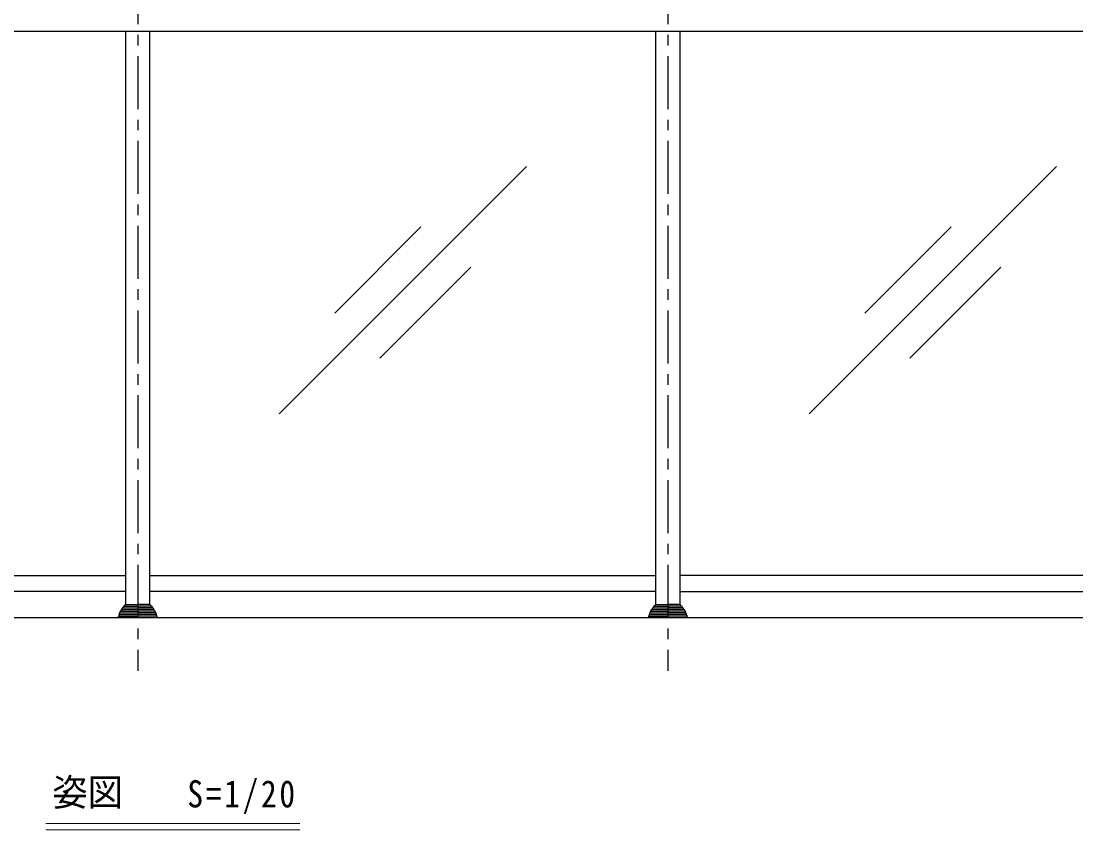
# Model space of a CAD drawing. Units: millimetres at full size, sheet at 1:5, with parts at other scales. Extents: x -1050 to 1050, y -742 to 742.
# Drawn here: x 297.5 to 794.9, y 45 to 426.5 of the extents above; entities that cross this region are included whole.
import ezdxf
from ezdxf.enums import TextEntityAlignment as Align

# ---------------------------------------------------------------- set-up
doc = ezdxf.new("R2010")
doc.units = ezdxf.units.MM
doc.header["$LTSCALE"] = 5
doc.linetypes.add('CHAIN1', pattern=[8, 5, -1, 1, -1])
doc.layers.add('0-9_文字', color=3, linetype='Continuous', lineweight=20)
doc.layers.add('1-6_姿図', color=7, linetype='Continuous')
doc.styles.add('ＭＳ ゴシック', font='')
doc.styles.get('ＭＳ ゴシック').set_extended_font_data('MS Gothic')

msp = doc.modelspace()

# ---------------------------------------------------------------- linework, layer by layer
at = {"layer": '0-9_文字'}
for p, q in [((429.008, 48), (309.255, 48)), ((429.008, 45), (309.255, 45))]:
    msp.add_line(p, q, dxfattribs=at)
at = {"layer": '1-6_姿図', "linetype": 'CHAIN1'}
for p, q in [((352.5, 570), (352.5, 120)), ((602.5, 570), (602.5, 120))]:
    msp.add_line(p, q, dxfattribs=at)
at = {"layer": '1-6_姿図'}
for p, q in [((-90, 421.75), (872.5, 421.75)), ((346.875, 151.25), (346.875, 421.75)), ((358.125, 421.75), (358.125, 151.25)), ((596.875, 151.25), (596.875, 421.75)), ((608.125, 421.75), (608.125, 151.25)), ((419.198, 241.323), (535.802, 357.927)), ((669.198, 241.323), (785.802, 357.927)), ((445.431, 288.769), (486.096, 329.434)), ((695.431, 288.769), (736.096, 329.434)), ((466.644, 267.556), (509.569, 310.481)), ((716.644, 267.556), (759.569, 310.481)), ((108.125, 165), (346.875, 165)), ((358.125, 165), (596.875, 165)), ((846.875, 165), (608.125, 165)), ((346.875, 157.5), (108.125, 157.5)), ((596.875, 157.5), (358.125, 157.5)), ((608.125, 157.5), (846.875, 157.5)), ((345.049, 149.302), (345.049, 149.001)), ((345.507, 149.8), (352.5, 149.8)), ((345.698, 150.1), (345.698, 149.8)), ((346.152, 150.6), (352.5, 150.6)), ((346.375, 150.75), (346.375, 150.6)), ((346.875, 151.25), (352.5, 151.25)), ((358.125, 151.25), (352.5, 151.25)), ((358.848, 150.6), (352.5, 150.6)), ((359.493, 149.8), (352.5, 149.8)), ((358.625, 150.75), (358.625, 150.6)), ((359.302, 150.1), (359.302, 149.8)), ((359.951, 149.302), (359.951, 149.001)), ((595.049, 149.302), (595.049, 149.001)), ((595.507, 149.8), (602.5, 149.8)), ((595.698, 150.1), (595.698, 149.8)), ((596.152, 150.6), (602.5, 150.6)), ((596.375, 150.75), (596.375, 150.6)), ((596.875, 151.25), (602.5, 151.25)), ((608.125, 151.25), (602.5, 151.25)), ((608.848, 150.6), (602.5, 150.6)), ((609.493, 149.8), (602.5, 149.8)), ((608.625, 150.75), (608.625, 150.6)), ((609.302, 150.1), (609.302, 149.8)), ((609.951, 149.302), (609.951, 149.001)), ((877.5, 145), (-90, 145)), ((343.375, 145.482), (343.375, 145)), ((343.566, 146.311), (343.566, 145.8)), ((343.566, 145.8), (352.5, 145.8)), ((343.812, 147.014), (343.812, 146.599)), ((343.812, 146.6), (352.5, 146.6)), ((344.13, 147.76), (344.13, 147.407)), ((344.13, 147.407), (352.5, 147.407)), ((344.533, 148.524), (344.533, 148.2)), ((344.533, 148.2), (352.5, 148.2)), ((344.985, 149.001), (352.5, 149.001)), ((360.015, 149.001), (352.5, 149.001)), ((360.467, 148.2), (352.5, 148.2)), ((360.87, 147.407), (352.5, 147.407)), ((361.188, 146.6), (352.5, 146.6)), ((361.434, 145.8), (352.5, 145.8)), ((360.467, 148.524), (360.467, 148.2)), ((360.87, 147.76), (360.87, 147.407)), ((361.188, 147.014), (361.188, 146.599)), ((361.434, 146.311), (361.434, 145.8)), ((361.625, 145.482), (361.625, 145)), ((593.375, 145.482), (593.375, 145)), ((593.566, 146.311), (593.566, 145.8)), ((593.566, 145.8), (602.5, 145.8)), ((593.812, 147.014), (593.812, 146.599)), ((593.812, 146.6), (602.5, 146.6)), ((594.13, 147.76), (594.13, 147.407)), ((594.13, 147.407), (602.5, 147.407)), ((594.533, 148.524), (594.533, 148.2)), ((594.533, 148.2), (602.5, 148.2)), ((594.985, 149.001), (602.5, 149.001)), ((610.015, 149.001), (602.5, 149.001)), ((610.467, 148.2), (602.5, 148.2)), ((610.87, 147.407), (602.5, 147.407)), ((611.188, 146.6), (602.5, 146.6)), ((611.434, 145.8), (602.5, 145.8)), ((610.467, 148.524), (610.467, 148.2)), ((610.87, 147.76), (610.87, 147.407)), ((611.188, 147.014), (611.188, 146.599)), ((611.434, 146.311), (611.434, 145.8)), ((611.625, 145.482), (611.625, 145))]:
    msp.add_line(p, q, dxfattribs=at)
for centre, radius, start, end in [((345.537, 149.312), 0.488, 86.57068, 181.25523), ((346.209, 150.089), 0.512, 86.56134, 178.79631), ((346.875, 150.75), 0.5, 90, 180), ((358.125, 150.75), 0.5, 0, 90), ((358.791, 150.089), 0.512, 1.20369, 93.43866), ((359.463, 149.312), 0.488, 358.74477, 93.42932), ((595.537, 149.312), 0.488, 86.57068, 181.25523), ((596.209, 150.089), 0.512, 86.56134, 178.79631), ((596.875, 150.75), 0.5, 90, 180), ((608.125, 150.75), 0.5, 0, 90), ((608.791, 150.089), 0.512, 1.20369, 93.43866), ((609.463, 149.312), 0.488, 358.74477, 93.42932), ((343.739, 145.48), 0.364, 118.33625, 179.71056), ((343.869, 146.303), 0.303, 100.92102, 178.46143), ((344.181, 147.04), 0.37, 97.87545, 184.11221), ((344.545, 147.785), 0.415, 91.62275, 183.49063), ((344.998, 148.536), 0.466, 91.64474, 181.439), ((360.002, 148.536), 0.466, 358.561, 88.35526), ((360.455, 147.785), 0.415, 356.50937, 88.37725), ((360.819, 147.04), 0.37, 355.88779, 82.12455), ((361.131, 146.303), 0.303, 1.53857, 79.07898), ((361.261, 145.48), 0.364, 0.28944, 61.66375), ((593.739, 145.48), 0.364, 118.33625, 179.71056), ((593.869, 146.303), 0.303, 100.92102, 178.46143), ((594.181, 147.04), 0.37, 97.87545, 184.11221), ((594.545, 147.785), 0.415, 91.62275, 183.49063), ((594.998, 148.536), 0.466, 91.64474, 181.439), ((610.002, 148.536), 0.466, 358.561, 88.35526), ((610.455, 147.785), 0.415, 356.50937, 88.37725), ((610.819, 147.04), 0.37, 355.88779, 82.12455), ((611.131, 146.303), 0.303, 1.53857, 79.07898), ((611.261, 145.48), 0.364, 0.28944, 61.66375)]:
    msp.add_arc(centre, radius, start, end, dxfattribs=at)

# ---------------------------------------------------------------- texts
at = {"layer": '0-9_文字', "style": 'ＭＳ ゴシック', "width": 0.95}
msp.add_text('姿図', height=12.83, dxfattribs=at).set_placement((312.321, 52.481), align=Align.BOTTOM_LEFT)
at = {"layer": '0-9_文字', "insert": (375.914, 52.481), "char_height": 12.83, "attachment_point": 7, "style": 'ＭＳ ゴシック'}
msp.add_mtext('\\T1.17;\\W0.85;S=1/20', dxfattribs=at)

doc.saveas('drawing.dxf')
